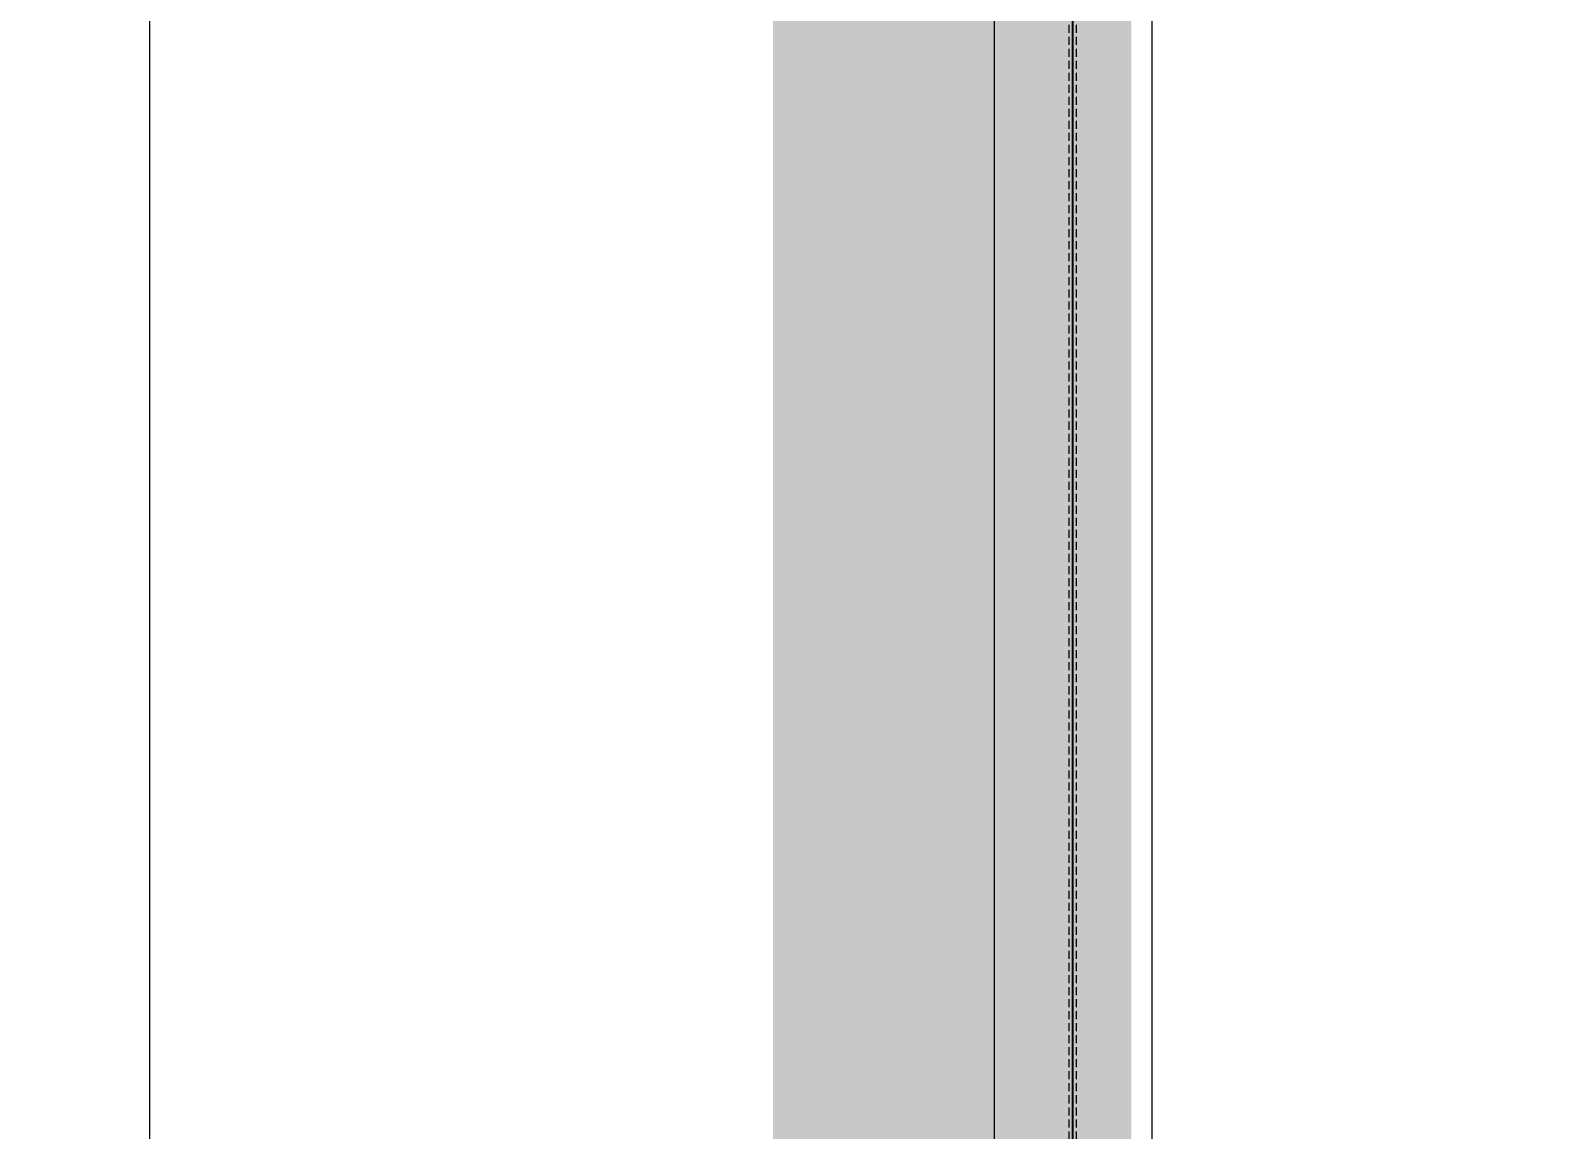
# Model space of a CAD drawing. Header units: inches. Extents: x 702888 to 852715, y 9845 to 271320.
# Drawn here: x 774656 to 775855, y 80698 to 81569 of the extents above; entities that cross this region are included whole.
import ezdxf

# ---------------------------------------------------------------- set-up
doc = ezdxf.new("R2010")
doc.units = ezdxf.units.IN
doc.header["$MEASUREMENT"] = 0
doc.header["$PDMODE"] = 34
doc.linetypes.add('CENTER2', pattern=[1.125, 0.75, -0.125, 0.125, -0.125])
doc.linetypes.add('HIDDEN', pattern=[9.525, 6.35, -3.175])
doc.layers.get('0').update_dxf_attribs({"lineweight": 5})
doc.layers.get('Defpoints').update_dxf_attribs({"lineweight": 5})
for name, color, linetype, lineweight in [('AIR PIPE', 120, 'Continuous', 5), ('Beam 200', 6, 'Continuous', 0), ('CABLE TRAY', 30, 'Continuous', 5), ('chain', 2, 'Continuous', 5), ('chain con', 52, 'Continuous', 5)]:
    doc.layers.add(name, color=color, linetype=linetype, lineweight=lineweight)
doc.layers.add('PF2-6 m', color=200, linetype='Continuous')
doc.dimstyles.new('D1', dxfattribs={"dimscale": 66, "dimtxt": 2.5, "dimasz": 2.5, "dimexe": 1, "dimexo": 1, "dimgap": 1.25, "dimtad": 1, "dimdec": 0, "dimdsep": 46, "dimtxsty": 'Standard', "dimblk": 'OPEN30', "dimcen": 2.5, "dimclrd": 150, "dimclre": 150, "dimclrt": 140, "dimadec": 0, "dimazin": 0, "dimtfac": 1, "dimtdec": 0, "dimtmove": 0, "dimatfit": 3, "dimfxl": 1, "dimtfill": 1, "dimlwd": 13, "dimlwe": 13, "dimarcsym": 0})

# ---------------------------------------------------------------- blocks, each defined once
blk = doc.blocks.new('_Open30')
at = {"color": 0, "linetype": 'ByBlock', "lineweight": -2}
for p, q in [((-1, 0.2679), (0, 0)), ((0, 0), (-1, -0.2679)), ((0, 0), (-1, 0))]:
    blk.add_line(p, q, dxfattribs=at)
blk = doc.blocks.new('*D155')
at = {"layer": 'chain', "color": 150, "lineweight": 13, "transparency": 16777216}
for p, q in [((775556.8, 84898.3), (779855.9, 84898.3)), ((779780.9, 84710.8), (779780.9, 80054.7)), ((775556.5, 79867.2), (779855.9, 79867.2))]:
    blk.add_line(p, q, dxfattribs=at)
at = {"layer": 'Defpoints', "color": 0, "transparency": 16777216}
for p in [(775481.8, 84898.3), (775481.5, 79867.2), (779780.9, 79867.2)]:
    blk.add_point(p, dxfattribs=at)
at = {"layer": 'chain', "color": 150, "lineweight": 13, "transparency": 16777216, "xscale": 187.5, "yscale": 187.5, "zscale": 187.5}
for p, rotation in [((779780.9, 84898.3), 90), ((779780.9, 79867.2), 270)]:
    blk.add_blockref('_Open30', p, dxfattribs=dict(at, rotation=rotation))
at = {"layer": 'chain', "color": 140, "transparency": 16777216, "insert": (779593.4, 82382.8), "char_height": 187.5, "attachment_point": 5, "rotation": 90, "bg_fill": 3, "box_fill_scale": 1.25, "bg_fill_color": 256, "bg_fill_true_color": 13158600, "bg_fill_transparency": 0}
blk.add_mtext('5031', dxfattribs=at)
blk = doc.blocks.new('T6YY6')
at = {"linetype": 'CENTER2', "ltscale": 80}
blk.add_line((706263.8, 77134.1), (706263.8, 83265.3), dxfattribs=at)
for p, q in [((706201.3, 77210.4), (706201.3, 83210.4)), ((706326.3, 77210.4), (706326.3, 83210.4))]:
    blk.add_line(p, q)
at = {"linetype": 'HIDDEN'}
for p, q in [((706261, 83210.4), (706261, 77210.4)), ((706266.7, 83210.4), (706266.7, 77210.4))]:
    blk.add_line(p, q, dxfattribs=at)
blk = doc.blocks.new('*D546')
at = {"color": 150, "lineweight": 13, "transparency": 16777216}
for p, q in [((775415.8, 84898.3), (774684.2, 84898.3)), ((774750.2, 84733.3), (774750.2, 80534.7)), ((775415.8, 80369.7), (774684.2, 80369.7))]:
    blk.add_line(p, q, dxfattribs=at)
at = {"layer": 'Defpoints', "color": 0, "transparency": 16777216}
for p in [(775481.8, 84898.3), (774750.2, 80369.7), (775481.8, 80369.7)]:
    blk.add_point(p, dxfattribs=at)
at = {"color": 150, "lineweight": 13, "transparency": 16777216, "xscale": 165, "yscale": 165, "zscale": 165}
for p, rotation in [((774750.2, 84898.3), 90), ((774750.2, 80369.7), 270)]:
    blk.add_blockref('_Open30', p, dxfattribs=dict(at, rotation=rotation))
at = {"color": 140, "transparency": 16777216, "insert": (774585.2, 82634), "char_height": 165, "attachment_point": 5, "rotation": 90, "bg_fill": 3, "box_fill_scale": 1.25, "bg_fill_color": 256, "bg_fill_true_color": 13158600, "bg_fill_transparency": 0}
blk.add_mtext('4529', dxfattribs=at)

msp = doc.modelspace()

# ---------------------------------------------------------------- linework, layer by layer
at = {"layer": 'AIR PIPE', "const_width": 75}
msp.add_lwpolyline([(775419.322, 85975.923), (775419.322, 79779.02), (775419.322, 79779.02)], dxfattribs=at)
at = {"layer": 'CABLE TRAY', "const_width": 150}
msp.add_lwpolyline([(775319.322, 86170.492), (775319.322, 79572.775)], dxfattribs=at)
at = {"layer": 'PF2-6 m', "ltscale": 20}
msp.add_line((775481.822, 79592.912), (775481.822, 84898.29), dxfattribs=at)

# ---------------------------------------------------------------- next in the draw order: dimensions: what is measured, and where the dimension line sits
at = {"layer": 'chain', "color": 1}
dim = msp.add_linear_dim(base=(779780.929, 79867.215), p1=(775481.822, 84898.29), p2=(775481.493, 79867.215), angle=90, dimstyle='D1', override={"dimscale": 75}, dxfattribs=at)
dim.commit()
dim.dimension.update_dxf_attribs({"geometry": '*D155', "text_midpoint": (779593.429, 82382.753)})

# ---------------------------------------------------------------- next in the draw order: linework, layer by layer
at = {"layer": 'chain con', "color": 51, "true_color": 0xf7f281}
msp.add_lwpolyline([(798245.24, 86010.013, 92.306, 92.306, 0), (766481.493, 86008.645, 92.306, 92.306, 0.38429449), (765481.493, 85010.013, 92.306, 92.306, 0), (765481.493, 79704.635, 92.306, 92.306, -0.93903903), (763374.513, 79647.862, 92.306, 92.306, 0), (763374.513, 82740.979, 92.306, 92.306, -0.3858331), (764415.961, 83740.979, 92.306, 92.306, 0), (771103.859, 83740.979, 92.306, 92.306, -1.05162834), (771103.747, 81741.52, 92.306, 92.306, 0), (769441.544, 81741.52, 92.306, 92.306, 1), (769441.544, 79741.52, 92.306, 92.306, 0), (776584.138, 79736.321, 92.306, 92.306, 0.41299066), (777593.545, 80741.52, 92.306, 92.306, 0), (777593.545, 84911.597, 92.306, 92.306, 0.95780741), (775481.822, 84898.29, 92.306, 92.306, 0), (775481.822, 79592.912, 92.306, 92.306, -0.41504176), (774481.822, 78593, 92.306, 92.306, 0), (750590.002, 78592.912, 60, 60, -0.41420955)], format="xyseb", dxfattribs=at)

# ---------------------------------------------------------------- next in the draw order: block references
at = {"layer": 'Beam 200', "rotation": 180}
msp.add_blockref('T6YY6', (1481745.653, 163157.892), dxfattribs=at)

# ---------------------------------------------------------------- next in the draw order: dimensions: what is measured, and where the dimension line sits
dim = msp.add_linear_dim(base=(774750.207, 80369.701), p1=(775481.822, 84898.29), p2=(775481.822, 80369.701), angle=90, dimstyle='D1')
dim.commit()
dim.dimension.update_dxf_attribs({"geometry": '*D546', "text_midpoint": (774585.207, 82633.996)})

doc.saveas('drawing.dxf')
